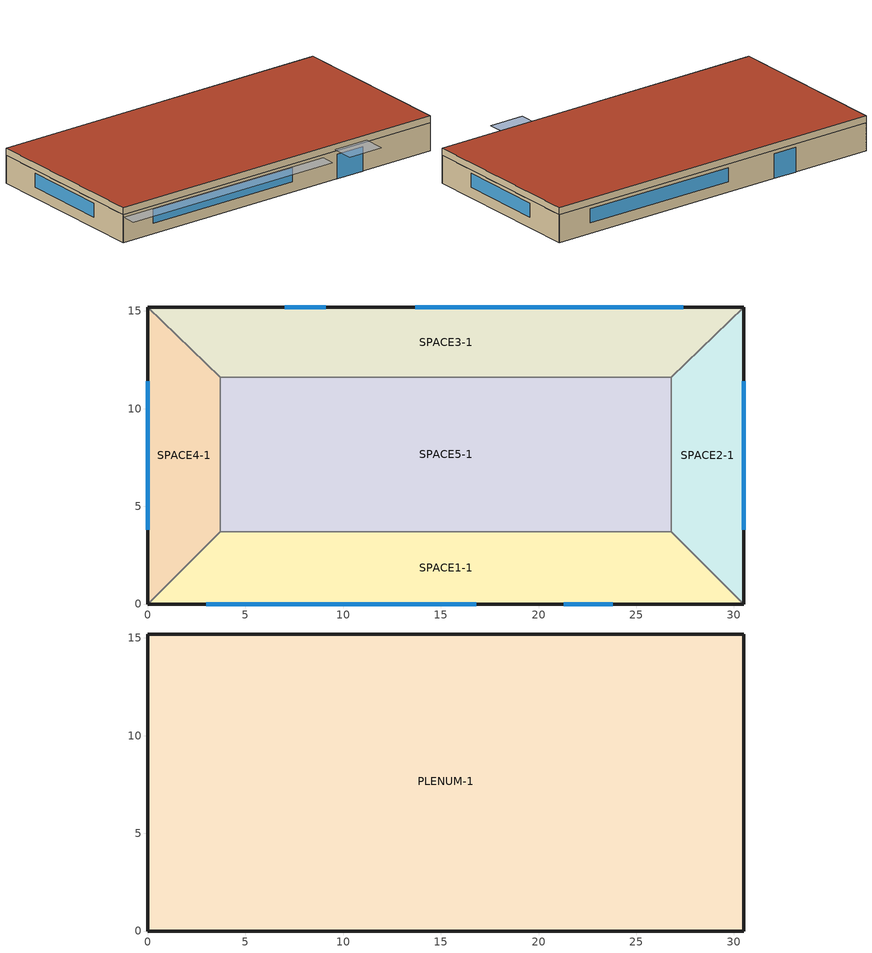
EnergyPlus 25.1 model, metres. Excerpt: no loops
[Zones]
SPACE1-1
 floor ground (FLOOR-SLAB-1): 26.8,3.7 30.5,0 0,0 3.7,3.7 z0
 wall outside (WALL-1): 0,0 30.5,0 z0:2.4
 wall to SPACE2-1 (INT-WALL-1): 30.5,0 26.8,3.7 z0:2.4
 wall to SPACE4-1 (INT-WALL-1): 3.7,3.7 0,0 z0:2.4
 wall to SPACE5-1 (INT-WALL-1): 26.8,3.7 3.7,3.7 z0:2.4
 window (Dbl Clr 3mm/13mm Air): 3,0 16.8,0 z0.9:2.1
 window (Sgl Grey 3mm): 21.3,0 23.8,0 z0:2.1
SPACE2-1
 floor ground (FLOOR-SLAB-1): 26.8,11.6 30.5,15.2 30.5,0 26.8,3.7 z0
 wall outside (WALL-1): 30.5,0 30.5,15.2 z0:2.4
 wall to SPACE3-1 (INT-WALL-1): 30.5,15.2 26.8,11.6 z0:2.4
 wall to SPACE5-1 (INT-WALL-1): 26.8,11.6 26.8,3.7 z0:2.4
 window (Dbl Clr 3mm/13mm Air): 30.5,3.8 30.5,11.4 z0.9:2.1
SPACE3-1
 floor ground (FLOOR-SLAB-1): 26.8,11.6 3.7,11.6 0,15.2 30.5,15.2 z0
 wall outside (WALL-1): 30.5,15.2 0,15.2 z0:2.4
 wall to SPACE4-1 (INT-WALL-1): 0,15.2 3.7,11.6 z0:2.4
 wall to SPACE5-1 (INT-WALL-1): 3.7,11.6 26.8,11.6 z0:2.4
 window (Dbl Clr 3mm/13mm Air): 27.4,15.2 13.7,15.2 z0.9:2.1
 window (Sgl Grey 3mm): 9.1,15.2 7,15.2 z0:2.1
SPACE4-1
 floor ground (FLOOR-SLAB-1): 3.7,3.7 0,0 0,15.2 3.7,11.6 z0
 wall outside (WALL-1): 0,15.2 0,0 z0:2.4
 wall to SPACE5-1 (INT-WALL-1): 3.7,3.7 3.7,11.6 z0:2.4
 window (Dbl Clr 3mm/13mm Air): 0,11.4 0,3.8 z0.9:2.1
SPACE5-1
 floor ground (FLOOR-SLAB-1): 26.8,11.6 26.8,3.7 3.7,3.7 3.7,11.6 z0
PLENUM-1
 floor to SPACE1-1 (CLNG-1): 26.8,3.7 30.5,0 0,0 3.7,3.7 z2.4
 floor to SPACE2-1 (CLNG-1): 26.8,11.6 30.5,15.2 30.5,0 26.8,3.7 z2.4
 floor to SPACE3-1 (CLNG-1): 26.8,11.6 3.7,11.6 0,15.2 30.5,15.2 z2.4
 floor to SPACE4-1 (CLNG-1): 3.7,3.7 0,0 0,15.2 3.7,11.6 z2.4
 floor to SPACE5-1 (CLNG-1): 26.8,11.6 26.8,3.7 3.7,3.7 3.7,11.6 z2.4
 wall outside (WALL-1): 0,0 30.5,0 30.5,15.2 0,15.2 0,0 z2.4:3
 roof outside (ROOF-1): 0,15.2 0,0 30.5,0 30.5,15.2 z3
shading: 0,-1.3 0,0 19.8,0 19.8,-1.3 z2.2; 21,-2 21,0 24.1,0 24.1,-2 z2.6
[Building]
NONE3zone: North Axis {deg}=0; Terrain=Suburbs; Loads Convergence Tolerance Value {W}=0.04; Temperature Convergence Tolerance Value {deltaC}=0.4; Solar Distribution=FullInteriorAndExterior; Maximum Number of Warmup Days=25; Minimum Number of Warmup Days=6
[Site:Location]
Chicago Ohare Intl Ap IL USA WMO=725300: Latitude {deg}=41.99; Longitude {deg}=-87.91; Time Zone {hr}=-6; Elevation {m}=205
[SizingPeriod:DesignDay] Day of Month=21; Humidity Condition Type=Wetbulb; Barometric Pressure {Pa}=98886; Rain Indicator=No; Snow Indicator=No; Daylight Saving Time Indicator=No; Solar Model Indicator=ASHRAEClearSky
Name | Month | Day Type | Maximum Dry-Bulb Temperature {C} | Daily Dry-Bulb Temperature Range {deltaC} | Wetbulb or DewPoint at Maximum Dry-Bulb {C} | Wind Speed {m/s} | Wind Direction {deg} | Sky Clearness
Chicago Ohare Intl Ap Ann Htg 99% Condns DB | 1 | WinterDesignDay | -16.6 | 0 | -16.6 | 4.9 | 270 | 0
Chicago Ohare Intl Ap Ann Clg 1% Condns DB=>MWB | 7 | SummerDesignDay | 31.6 | 10.5 | 23 | 5.2 | 230 | 1
[Site:GroundTemperature:BuildingSurface]
20.03, 20.03, 20.13, 20.3, 20.43, 20.52, 20.62, 20.77, 20.78, 20.55, 20.44, 20.2
[Site:GroundTemperature:Undisturbed:KusudaAchenbach]
Vertical Ground Heat Exchanger Ground Temps: 0.692626, 920, 2551.09, 16, 3.2, 8
[Material] Thermal Absorptance=0.9
Name | Roughness | Thickness {m} | Conductivity {W/m-K} | Density {kg/m3} | Specific Heat {J/kg-K} | Solar Absorptance | Visible Absorptance
RG01 | Rough | 0.0127 | 1.442 | 881 | 1674 | 0.65 | 0.65
BR01 | VeryRough | 0.0095 | 0.162 | 1121 | 1464 | 0.7 | 0.7
IN46 | VeryRough | 0.0762 | 0.023 | 24 | 1590 | 0.5 | 0.5
WD01 | MediumSmooth | 0.0191 | 0.115 | 513 | 1381 | 0.78 | 0.78
PW03 | MediumSmooth | 0.0127 | 0.115 | 545 | 1213 | 0.78 | 0.78
IN02 | Rough | 0.0901 | 0.043 | 10 | 837 | 0.75 | 0.75
GP01 | MediumSmooth | 0.0127 | 0.16 | 801 | 837 | 0.75 | 0.75
GP02 | MediumSmooth | 0.0159 | 0.16 | 801 | 837 | 0.75 | 0.75
CC03 | MediumRough | 0.1016 | 1.31 | 2243 | 837 | 0.65 | 0.65
[Material:NoMass]
MAT-CLNG-1: Roughness=Rough; Thermal Resistance {m2-K/W}=0.652259; Thermal Absorptance=0.65; Solar Absorptance=0.65; Visible Absorptance=0.65
[Material:AirGap]
AL21: Thermal Resistance {m2-K/W}=0.157
[WindowMaterial:Glazing] Optical Data Type=SpectralAverage; Thickness {m}=0.003; Infrared Transmittance at Normal Incidence=0; Front Side Infrared Hemispherical Emissivity=0.84; Back Side Infrared Hemispherical Emissivity=0.84; Conductivity {W/m-K}=0.9
Name | Solar Transmittance at Normal Incidence | Front Side Solar Reflectance at Normal Incidence | Back Side Solar Reflectance at Normal Incidence | Visible Transmittance at Normal Incidence | Front Side Visible Reflectance at Normal Incidence | Back Side Visible Reflectance at Normal Incidence
CLEAR 3MM | 0.837 | 0.075 | 0.075 | 0.898 | 0.081 | 0.081
GREY 3MM | 0.626 | 0.061 | 0.061 | 0.611 | 0.061 | 0.061
[WindowMaterial:Gas]
AIR 13MM: Gas Type=Air; Thickness {m}=0.0127
[Construction]
ROOF-1: RG01, BR01, IN46, WD01
WALL-1: WD01, PW03, IN02, GP01
CLNG-1: MAT-CLNG-1
FLOOR-SLAB-1: CC03
INT-WALL-1: GP02, AL21, GP02
Dbl Clr 3mm/13mm Air: CLEAR 3MM, AIR 13MM, CLEAR 3MM
Sgl Grey 3mm: GREY 3MM
[Zone] Type=1; Multiplier=1
Name | Ceiling Height {m} | Volume {m3}
PLENUM-1 | 0.6096 | 283.2
SPACE1-1; SPACE3-1 | 2.4384 | 239.247
SPACE2-1; SPACE4-1 | 2.4384 | 103.311
SPACE5-1 | 2.4384 | 447.683
[People] Number of People Schedule=OFFICE OCCUPANCY; Number of People Calculation Method=people; Fraction Radiant=0.3; Activity Level Schedule=Activity Sch
Name | Zone or ZoneList or Space or SpaceList | Number of People
SPACE1-1 People 1 | SPACE1-1 | 11
SPACE2-1 People 1 | SPACE2-1 | 5
SPACE3-1 People 1 | SPACE3-1 | 11
SPACE4-1 People 1 | SPACE4-1 | 5
SPACE5-1 People 1 | SPACE5-1 | 20
[Lights] Schedule=OFFICE LIGHTING; Design Level Calculation Method=LightingLevel; Return Air Fraction=0.2; Fraction Radiant=0.59; Fraction Visible=0.2; Fraction Replaceable=0
Name | Zone or ZoneList or Space or SpaceList | Lighting Level {W}
SPACE1-1 Lights 1 | SPACE1-1 | 1584
SPACE2-1 Lights 1 | SPACE2-1 | 684
SPACE3-1 Lights 1 | SPACE3-1 | 1584
SPACE4-1 Lights 1 | SPACE4-1 | 684
SPACE5-1 Lights 1 | SPACE5-1 | 2964
[ElectricEquipment] Schedule=INTERMITTENT; Design Level Calculation Method=EquipmentLevel; Fraction Latent=0; Fraction Radiant=0.3; Fraction Lost=0
Name | Zone or ZoneList or Space or SpaceList | Design Level {W}
SPACE1-1 ElecEq 1 | SPACE1-1 | 1056
SPACE2-1 ElecEq 1 | SPACE2-1 | 456
SPACE3-1 ElecEq 1 | SPACE3-1 | 1056
SPACE4-1 ElecEq 1 | SPACE4-1 | 456
SPACE5-1 ElecEq 1 | SPACE5-1 | 1976
[ZoneInfiltration:DesignFlowRate] Schedule=INFIL-SCH; Design Flow Rate Calculation Method=flow/zone; Constant Term Coefficient=0; Temperature Term Coefficient=0; Velocity Term Coefficient=0.2237; Velocity Squared Term Coefficient=0
Name | Zone or ZoneList or Space or SpaceList | Design Flow Rate {m3/s}
SPACE1-1 Infil 1 | SPACE1-1 | 0.0167
SPACE2-1 Infil 1 | SPACE2-1 | 0.00717
SPACE3-1 Infil 1 | SPACE3-1 | 0.0167
SPACE4-1 Infil 1 | SPACE4-1 | 0.00717
SPACE5-1 Infil 1 | SPACE5-1 | 0.031089
[GroundHeatExchanger:System]
Vertical Ground Heat Exchanger: Design Flow Rate {m3/s}=0.0033; Undisturbed Ground Temperature Model Type=Site:GroundTemperature:Undisturbed:KusudaAchenbach; Undisturbed Ground Temperature Model=Vertical Ground Heat Exchanger Ground Temps; Ground Thermal Conductivity {W/m-K}=0.692626; Ground Thermal Heat Capacity {J/m3-K}=2.347e+06; GHE:Vertical:ResponseFactors Object=Vertical Ground Heat Exchanger g-functions
[GroundHeatExchanger:Vertical:Properties]
Vertical Ground Heat Exchanger Props: Depth of Top of Borehole {m}=1; Borehole Length {m}=76.2; Borehole Diameter {m}=0.127016; Grout Thermal Conductivity {W/m-K}=0.692626; Grout Thermal Heat Capacity {J/m3-K}=3.90E+06; Pipe Thermal Conductivity {W/m-K}=0.391312; Pipe Thermal Heat Capacity {J/m3-K}=1.542e+06; Pipe Outer Diameter {m}=0.0266667; Pipe Thickness {m}=0.00241285; U-Tube Distance {m}=0.051225
[GroundHeatExchanger:ResponseFactors]
Vertical Ground Heat Exchanger g-functions: GHE:Vertical:Properties Object=Vertical Ground Heat Exchanger Props; Number of Boreholes=120; G-Function Reference Ratio=0.0005; g-Function Ln(T/Ts) Value 1=-15.2996; g-Function g Value 1=-0.348322; g-Function Ln(T/Ts) Value 2=-14.201; g-Function g Value 2=0.022208; g-Function Ln(T/Ts) Value 3=-13.2202; g-Function g Value 3=0.412345; g-Function Ln(T/Ts) Value 4=-12.2086; g-Function g Value 4=0.867498; g-Function Ln(T/Ts) Value 5=-11.1888; g-Function g Value 5=1.357839; g-Function Ln(T/Ts) Value 6=-10.1816; g-Function g Value 6=1.852024; g-Function Ln(T/Ts) Value 7=-9.1815; g-Function g Value 7=2.345656; g-Function Ln(T/Ts) Value 8=-8.6809; g-Function g Value 8=2.593958; g-Function Ln(T/Ts) Value 9=-8.5; g-Function g Value 9=2.679; g-Function Ln(T/Ts) Value 10=-7.8; g-Function g Value 10=3.023; g-Function Ln(T/Ts) Value 11=-7.2; g-Function g Value 11=3.32; g-Function Ln(T/Ts) Value 12=-6.5; g-Function g Value 12=3.681; g-Function Ln(T/Ts) Value 13=-5.9; g-Function g Value 13=4.071; g-Function Ln(T/Ts) Value 14=-5.2; g-Function g Value 14=4.828; g-Function Ln(T/Ts) Value 15=-4.5; g-Function g Value 15=6.253; g-Function Ln(T/Ts) Value 16=-3.963; g-Function g Value 16=7.894; g-Function Ln(T/Ts) Value 17=-3.27; g-Function g Value 17=11.82; g-Function Ln(T/Ts) Value 18=-2.864; g-Function g Value 18=15.117; g-Function Ln(T/Ts) Value 19=-2.577; g-Function g Value 19=18.006; g-Function Ln(T/Ts) Value 20=-2.171; g-Function g Value 20=22.887; g-Function Ln(T/Ts) Value 21=-1.884; g-Function g Value 21=26.924; g-Function Ln(T/Ts) Value 22=-1.191; g-Function g Value 22=38.004; g-Function Ln(T/Ts) Value 23=-0.497; g-Function g Value 23=49.919; g-Function Ln(T/Ts) Value 24=-0.274; g-Function g Value 24=53.407; g-Function Ln(T/Ts) Value 25=-0.051; g-Function g Value 25=56.632; g-Function Ln(T/Ts) Value 26=0.196; g-Function g Value 26=59.825; g-Function Ln(T/Ts) Value 27=0.419; g-Function g Value 27=62.349; g-Function Ln(T/Ts) Value 28=0.642; g-Function g Value 28=64.524; g-Function Ln(T/Ts) Value 29=0.873; g-Function g Value 29=66.412; g-Function Ln(T/Ts) Value 30=1.112; g-Function g Value 30=67.993; g-Function Ln(T/Ts) Value 31=1.335; g-Function g Value 31=69.162; g-Function Ln(T/Ts) Value 32=1.679; g-Function g Value 32=70.476; g-Function Ln(T/Ts) Value 33=2.028; g-Function g Value 33=71.361; g-Function Ln(T/Ts) Value 34=2.275; g-Function g Value 34=71.79; g-Function Ln(T/Ts) Value 35=3.003; g-Function g Value 35=72.511
[AvailabilityManager:Scheduled]
Reheat System 1 Avail: Schedule=FanAndCoilAvailSched
[SetpointManager:Scheduled] Control Variable=Temperature
Name | Schedule | Setpoint Node or NodeList
Chilled Water Loop Setpoint Manager | CW Loop Temp Schedule | Chilled Water Loop Setpoint Node List
Supply Air Temp Manager | Seasonal Reset Supply Air Temp Sch | Supply Air Temp Nodes
Condenser Loop Setpoint Manager | Condenser Loop Temp Schedule | Condenser Loop Setpoint Node List
Hot Water Loop Setpoint Manager | HW Loop Temp Schedule | Hot Water Loop Setpoint Node List
[Schedule:Compact]
Activity Sch: Through: 12/31, For: AllDays, Until: 24:00, 131.8
OFFICE OCCUPANCY: Through: 12/31, For: WeekDays SummerDesignDay, Until: 6:00, 0, Until: 7:00, 0.1, Until: 8:00, 0.5, Until: 12:00, 1, Until: 13:00, 0.5, Until: 16:00, 1, Until: 17:00, 0.5, Until: 18:00, 0.1, Until: 24:00, 0, For: AllOtherDays, Until: 24:00, 0
INFIL-SCH: Through: 3/31, For: Alldays, Until: 24:00, 1, Through: 10/31, For: Alldays, Until: 24:00, 0, Through: 12/31, For: Alldays, Until: 24:00, 1
INTERMITTENT: Through: 12/31, For: WeekDays SummerDesignDay, Until: 8:00, 0, Until: 18:00, 1, Until: 24:00, 0, For: AllOtherDays, Until: 24:00, 0
OFFICE LIGHTING: Through: 12/31, For: WeekDays SummerDesignDay, Until: 6:00, 0.05, Until: 7:00, 0.2, Until: 17:00, 1, Until: 18:00, 0.5, Until: 24:00, 0.05, For: AllOtherDays, Until: 24:00, 0.05
Seasonal Reset Supply Air Temp Sch: Through: 3/31, For: AllDays, Until: 24:00, 16, Through: 9/30, For: AllDays, Until: 24:00, 13, Through: 12/31, For: AllDays, Until: 24:00, 16
CW Loop Temp Schedule: Through: 12/31, For: AllDays, Until: 24:00, 6.67
HW Loop Temp Schedule: Through: 12/31, For: AllDays, Until: 24:00, 60
Condenser Loop Temp Schedule: Through: 1/31, For: AllDays, Until: 24:00, 15, Through: 10/31, For: AllDays, Until: 24:00, 25, Through: 12/31, For: AllDays, Until: 24:00, 15
FanAndCoilAvailSched: Through: 3/31, For: AllDays, Until: 24:00, 1, Through: 9/30, For: WeekDays SummerDesignDay, Until: 7:00, 0, Until: 17:00, 1, Until: 24:00, 0, For: WinterDesignDay, Until: 24:00, 0, For: AllOtherDays, Until: 24:00, 0, Through: 12/31, For: AllDays, Until: 24:00, 1
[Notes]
CentralChillerHeaterSystem_Simultaneous_Cooling_Heating.idf
Basic file description:  1 story building divided into 4 exterior and one interior conditioned zones and return plenum.
No ground contact with floor.
Highlights:              Example of Central Heat Pump System with ChillerHeaterPerformanceElectric:EIR object.
Simultaneous cooling and heating mode test.
Simulation Location/Run: Chicago Ohare Intl Ap IL USA WMO=725300, 2 design days, 2 run periods,
Run Control executes the design days only.
Location:                Chicago, IL
Design Days:             Chicago Ohare Intl Ap IL USA Annual Heating 99%, MaxDB=-16.6°C
Chicago Ohare Intl Ap IL USA Annual Cooling (DB=>MWB) 1%, MaxDB=31.6°C MWB=23°C
Run Period (Weather File): Winter 1/14, Summer 7/7.
Run Control:             No Zone or System sizing required (design days only, see RUN CONTROL object)
Building: Single floor rectangular building 100 ft x 50 ft. 5 zones - 4 exterior, 1 interior, zone height 8 feet.
Exterior zone depth is 12 feet. There is a 2 foot high return plenum: the overall building height is
10 feet. There are windows on all 4 facades; the south and north facades have glass doors.
The south facing glass is shaded by overhangs. The walls are woodshingle over plywood, R11 insulation,
and gypboard. The roof is a gravel built up roof with R-3 mineral board insulation and plywood sheathing.
The windows are of various single and double pane construction with 3mm and 6mm glass and either 6mm or
13mm argon or air gap.  The window to wall ratio is approximately 0.29.
The south wall and door have overhangs.
The building is oriented 30 degrees east of north.
Floor Area:        463.6 m2 (5000 ft2)
Number of Stories: 1
Zone Description Details:
Internal gains description:     SPACE1-1    - lighting is 1584 watts, equip is 1056 watts, 11 occupants
Internal gains description:     SPACE2-1    - lighting is 684 watts, equip is 456 watts, 5 occupants
Internal gains description:     SPACE3-1    - lighting is 1584 watts, equip is 1056 watts, 11 occupants
Internal gains description:     SPACE4-1    - lighting is 684 watts, equip is 456 watts, 5 occupants
Internal gains description:     SPACE5-1    - lighting is 2964 watts, equip is 1976 watts, 20 occupants
Interzone Surfaces:             8 interzone surfaces (see diagram)
Internal Mass:                  None
Windows:                        1 - double pane clear 3mm glass with 13mm Air gap
Detached Shading:               2 overhangs
Daylight:                       None
Natural Ventilation:            None
Compact Schedules:              Yes
Solair Distribution:            FullInteriorAndExterior
HVAC:                           5 zone terminal reheat system using single constant volume air loop. Central chilled
water coil scheduled to provide 16 C winter and 13 C summer supply air temperature.
Terminal reheat coils trim supply air temperature to meet zone thermostat set point.
Thermostat setting at 21 C in winter with 16 C set back temperature, 22 C in summer
with 26 C set back temperature. Cooling coil off in winter, reheat coil on all year.
Zonal Equipment:                AirTerminal:SingleDuct:ConstantVolume:Reheat
Central Air Handling Equipment: Yes
System Equipment Autosize:      No (chilled water, condenser, and hot water loop volumes are autosized)
Purchased Cooling:              No
Purchased Heating:              No
Purchased Chilled Water:        Yes (only used if alternate priority control equipment list is selected)
Purchased Hot Water:            Yes
Coils:                          Coil:Cooling:Water:DetailedGeometry
Coil:Heating:Water
Pumps:                          Pump:VariableSpeed
Boilers:                        None
Chillers:                       Central Heat Pump System with 2 ChillerHeaterPerformanceElectric:EIR objects
condenser Equipment:            GroundHeatExchanger:System
Standard Reports:               None
Timestep or Hourly Variables:   Timestep
Time bins Report:               None
HTML Report:                    None
Environmental Emissions:        None
Utility Tariffs:                None
